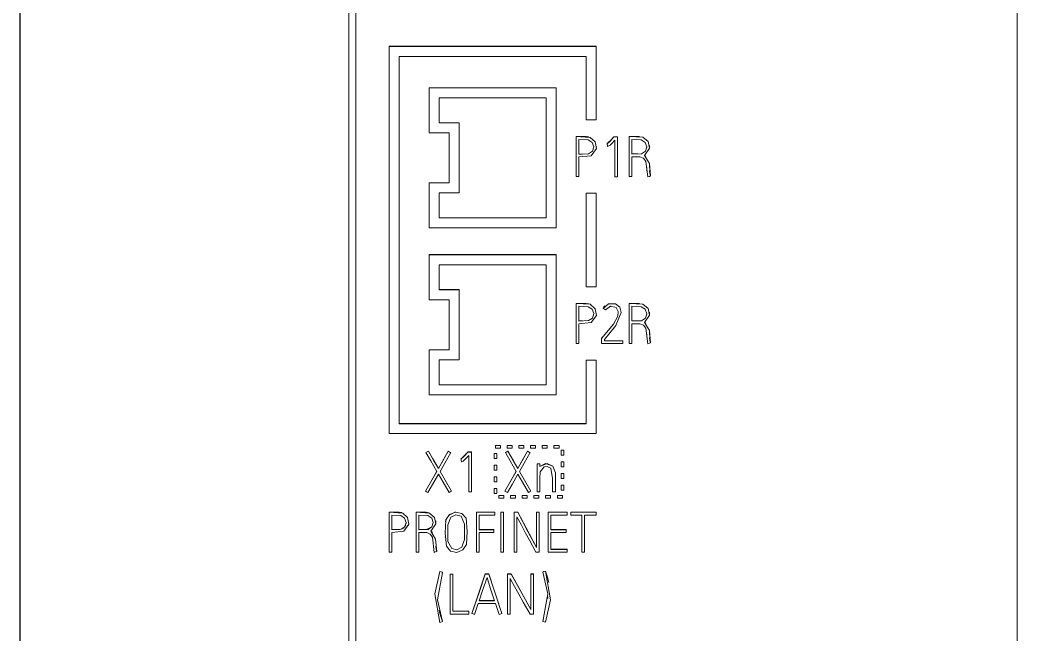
# Model space of a CAD drawing. Header units: millimetres. Extents: x 6750 to 121550, y -28210 to 66060.
# Drawn here: x 16048.74 to 16075.51, y 16137.39 to 16153.88 of the extents above; entities that cross this region are included whole.
import ezdxf

# ---------------------------------------------------------------- set-up
doc = ezdxf.new("R2010")
doc.units = ezdxf.units.MM
doc.layers.add('1', color=7, linetype='Continuous')

# ---------------------------------------------------------------- blocks, each defined once
blk = doc.blocks.new('5')
at = {"layer": '1', "color": 7, "linetype": 'Continuous', "lineweight": 13}
for p, q in [((40028.555, 18164.421), (40028.555, 18082.08)), ((40038.405, 18094.919), (40038.405, 18164.421)), ((40058.405, 18164.421), (40058.405, 18094.919))]:
    blk.add_line(p, q, dxfattribs=at)
blk = doc.blocks.new('6')
at = {"layer": '1', "color": 7, "linetype": 'Continuous', "lineweight": 13}
for p, q in [((39990.309, 18163.098), (39990.309, 18104.836)), ((39991.309, 18126.49), (39991.309, 18126.493)), ((39997.509, 18126.493), (39991.309, 18126.493)), ((39991.309, 18114.894), (39991.309, 18126.49)), ((39991.309, 18126.49), (39997.509, 18126.49)), ((39997.509, 18126.49), (39997.509, 18126.493)), ((39997.509, 18126.49), (39997.509, 18124.291)), ((39991.609, 18126.191), (39991.609, 18115.193)), ((39997.209, 18126.191), (39991.609, 18126.191)), ((39997.209, 18124.291), (39997.209, 18126.191)), ((39992.509, 18125.253), (39996.309, 18125.253)), ((39992.509, 18125.251), (39992.509, 18125.253)), ((39992.509, 18125.251), (39992.509, 18123.901)), ((39996.309, 18125.251), (39992.509, 18125.251)), ((39996.309, 18125.251), (39996.309, 18125.253)), ((39996.309, 18121.053), (39996.309, 18125.251)), ((39992.809, 18124.951), (39992.809, 18124.201)), ((39996.009, 18124.951), (39992.809, 18124.951)), ((39996.009, 18121.353), (39996.009, 18124.951)), ((39993.409, 18124.204), (39992.809, 18124.204)), ((39992.809, 18124.201), (39993.409, 18124.201)), ((39993.409, 18124.201), (39993.409, 18124.204)), ((39993.409, 18124.201), (39993.409, 18122.102)), ((39997.509, 18124.291), (39997.209, 18124.291)), ((39992.509, 18123.901), (39993.109, 18123.901)), ((39993.109, 18123.901), (39993.109, 18122.402)), ((39996.909, 18123.791), (39996.909, 18123.793)), ((39996.909, 18123.791), (39996.909, 18122.591)), ((39998.042, 18123.787), (39998.147, 18123.787)), ((39998.042, 18123.784), (39998.042, 18123.787)), ((39998.147, 18123.784), (39998.042, 18123.784)), ((39998.147, 18123.784), (39998.147, 18123.787)), ((39998.147, 18122.589), (39998.147, 18123.784)), ((39998.495, 18123.791), (39998.495, 18123.793)), ((39998.495, 18123.791), (39998.495, 18122.591)), ((39996.994, 18123.265), (39996.994, 18123.706)), ((39997.525, 18123.478), (39997.525, 18123.48)), ((39997.841, 18123.576), (39997.841, 18123.579)), ((39998.064, 18123.681), (39998.064, 18122.589)), ((39998.58, 18123.267), (39998.58, 18123.706)), ((39999.111, 18123.481), (39999.111, 18123.483)), ((39996.994, 18122.591), (39996.994, 18123.18)), ((39998.58, 18122.591), (39998.58, 18123.182)), ((39999.109, 18122.856), (39999.109, 18122.859)), ((39996.909, 18122.591), (39996.994, 18122.591)), ((39998.064, 18122.589), (39998.147, 18122.589)), ((39998.495, 18122.591), (39998.58, 18122.591)), ((39999.024, 18122.77), (39999.024, 18122.768)), ((39999.136, 18122.613), (39999.136, 18122.615)), ((39992.509, 18122.404), (39993.109, 18122.404)), ((39992.509, 18122.402), (39992.509, 18122.404)), ((39993.109, 18122.402), (39992.509, 18122.402)), ((39992.509, 18122.402), (39992.509, 18121.053)), ((39993.409, 18122.102), (39992.809, 18122.102)), ((39992.809, 18122.102), (39992.809, 18121.353)), ((39997.509, 18122.094), (39997.209, 18122.094)), ((39997.209, 18122.091), (39997.209, 18122.094)), ((39997.209, 18122.091), (39997.509, 18122.091)), ((39997.209, 18119.292), (39997.209, 18122.091)), ((39997.509, 18122.091), (39997.509, 18122.094)), ((39997.509, 18122.091), (39997.509, 18119.292)), ((39996.009, 18121.355), (39992.809, 18121.355)), ((39992.809, 18121.353), (39996.009, 18121.353)), ((39992.509, 18121.053), (39996.309, 18121.053)), ((39992.509, 18120.256), (39996.309, 18120.256)), ((39992.509, 18120.253), (39992.509, 18120.256)), ((39996.309, 18120.253), (39992.509, 18120.253)), ((39992.509, 18120.253), (39992.509, 18118.904)), ((39996.309, 18120.253), (39996.309, 18120.256)), ((39996.309, 18116.056), (39996.309, 18120.253)), ((39996.009, 18119.953), (39992.809, 18119.953)), ((39992.809, 18119.953), (39992.809, 18119.204)), ((39996.009, 18116.356), (39996.009, 18119.953)), ((39997.509, 18119.292), (39997.209, 18119.292)), ((39993.409, 18119.206), (39992.809, 18119.206)), ((39992.809, 18119.204), (39993.409, 18119.204)), ((39993.409, 18119.204), (39993.409, 18119.206)), ((39993.409, 18119.204), (39993.409, 18117.105)), ((39992.509, 18118.904), (39993.109, 18118.904)), ((39993.109, 18118.904), (39993.109, 18117.405)), ((39996.909, 18118.792), (39996.909, 18118.794)), ((39996.909, 18118.792), (39996.909, 18117.592)), ((39996.994, 18118.266), (39996.994, 18118.707)), ((39998.495, 18118.792), (39998.495, 18118.794)), ((39998.495, 18118.792), (39998.495, 18117.592)), ((39998.58, 18118.268), (39998.58, 18118.707)), ((39997.525, 18118.479), (39997.525, 18118.482)), ((39997.714, 18118.644), (39997.714, 18118.646)), ((39999.111, 18118.482), (39999.111, 18118.485)), ((39996.994, 18117.592), (39996.994, 18118.181)), ((39998.58, 18117.592), (39998.58, 18118.183)), ((39999.024, 18117.772), (39999.024, 18117.769)), ((39999.109, 18117.858), (39999.109, 18117.86)), ((39996.909, 18117.592), (39996.994, 18117.592)), ((39997.67, 18117.746), (39997.67, 18117.748)), ((39997.67, 18117.746), (39997.67, 18117.592)), ((39997.67, 18117.592), (39998.309, 18117.592)), ((39997.753, 18117.676), (39997.753, 18117.716)), ((39997.753, 18117.678), (39998.309, 18117.678)), ((39998.309, 18117.676), (39997.753, 18117.676)), ((39998.309, 18117.676), (39998.309, 18117.678)), ((39998.309, 18117.592), (39998.309, 18117.676)), ((39998.495, 18117.592), (39998.58, 18117.592)), ((39999.136, 18117.614), (39999.136, 18117.616)), ((39992.509, 18117.407), (39993.109, 18117.407)), ((39992.509, 18117.405), (39992.509, 18117.407)), ((39993.109, 18117.405), (39992.509, 18117.405)), ((39992.509, 18117.405), (39992.509, 18116.056)), ((39993.409, 18117.105), (39992.809, 18117.105)), ((39992.809, 18117.105), (39992.809, 18116.356)), ((39997.509, 18117.095), (39997.209, 18117.095)), ((39997.209, 18117.093), (39997.209, 18117.095)), ((39997.209, 18115.193), (39997.209, 18117.093)), ((39997.209, 18117.093), (39997.509, 18117.093)), ((39997.509, 18117.093), (39997.509, 18117.095)), ((39997.509, 18117.093), (39997.509, 18114.894)), ((39996.009, 18116.358), (39992.809, 18116.358)), ((39992.809, 18116.356), (39996.009, 18116.356)), ((39992.509, 18116.056), (39996.309, 18116.056)), ((39997.209, 18115.196), (39991.609, 18115.196)), ((39991.609, 18115.193), (39997.209, 18115.193)), ((39997.509, 18114.894), (39991.309, 18114.894)), ((39994.496, 18114.542), (39994.646, 18114.542)), ((39994.496, 18114.539), (39994.496, 18114.542)), ((39994.646, 18114.539), (39994.496, 18114.539)), ((39994.496, 18114.539), (39994.496, 18114.459)), ((39994.646, 18114.539), (39994.646, 18114.542)), ((39994.646, 18114.459), (39994.646, 18114.539)), ((39994.846, 18114.542), (39994.996, 18114.542)), ((39994.846, 18114.539), (39994.846, 18114.542)), ((39994.996, 18114.539), (39994.846, 18114.539)), ((39994.846, 18114.539), (39994.846, 18114.459)), ((39994.996, 18114.539), (39994.996, 18114.542)), ((39994.996, 18114.459), (39994.996, 18114.539)), ((39995.196, 18114.542), (39995.346, 18114.542)), ((39995.196, 18114.539), (39995.196, 18114.542)), ((39995.346, 18114.539), (39995.196, 18114.539)), ((39995.196, 18114.539), (39995.196, 18114.459)), ((39995.346, 18114.539), (39995.346, 18114.542)), ((39995.346, 18114.459), (39995.346, 18114.539)), ((39995.546, 18114.542), (39995.696, 18114.542)), ((39995.546, 18114.539), (39995.546, 18114.542)), ((39995.546, 18114.539), (39995.546, 18114.459)), ((39995.696, 18114.539), (39995.546, 18114.539)), ((39995.696, 18114.539), (39995.696, 18114.542)), ((39995.696, 18114.459), (39995.696, 18114.539)), ((39995.896, 18114.539), (39995.896, 18114.542)), ((39995.896, 18114.542), (39996.046, 18114.542)), ((39995.896, 18114.539), (39995.896, 18114.459)), ((39996.046, 18114.539), (39995.896, 18114.539)), ((39996.046, 18114.539), (39996.046, 18114.542)), ((39996.046, 18114.459), (39996.046, 18114.539)), ((39996.246, 18114.542), (39996.396, 18114.542)), ((39996.246, 18114.539), (39996.246, 18114.542)), ((39996.396, 18114.539), (39996.246, 18114.539)), ((39996.246, 18114.539), (39996.246, 18114.459)), ((39996.396, 18114.539), (39996.396, 18114.542)), ((39996.396, 18114.459), (39996.396, 18114.539)), ((39992.413, 18114.326), (39992.413, 18114.329)), ((39992.485, 18114.367), (39992.485, 18114.371)), ((39993.079, 18114.367), (39993.079, 18114.371)), ((39993.154, 18114.326), (39993.154, 18114.329)), ((39993.658, 18114.329), (39993.658, 18114.333)), ((39993.775, 18114.346), (39993.67, 18114.346)), ((39993.67, 18114.342), (39993.67, 18114.346)), ((39993.67, 18114.342), (39993.775, 18114.342)), ((39993.692, 18113.147), (39993.692, 18114.239)), ((39993.775, 18114.342), (39993.775, 18114.346)), ((39993.775, 18114.342), (39993.775, 18113.147)), ((39994.456, 18114.299), (39994.456, 18114.302)), ((39994.536, 18114.302), (39994.456, 18114.302)), ((39994.456, 18114.299), (39994.536, 18114.299)), ((39994.456, 18114.149), (39994.456, 18114.299)), ((39994.496, 18114.459), (39994.646, 18114.459)), ((39994.536, 18114.299), (39994.536, 18114.302)), ((39994.536, 18114.299), (39994.536, 18114.149)), ((39994.792, 18114.326), (39994.792, 18114.329)), ((39994.846, 18114.459), (39994.996, 18114.459)), ((39994.863, 18114.367), (39994.863, 18114.371)), ((39995.196, 18114.459), (39995.346, 18114.459)), ((39995.457, 18114.367), (39995.457, 18114.371)), ((39995.532, 18114.326), (39995.532, 18114.329)), ((39995.546, 18114.459), (39995.696, 18114.459)), ((39995.896, 18114.459), (39996.046, 18114.459)), ((39996.246, 18114.459), (39996.396, 18114.459)), ((39996.456, 18114.402), (39996.536, 18114.402)), ((39996.456, 18114.399), (39996.456, 18114.402)), ((39996.456, 18114.399), (39996.456, 18114.249)), ((39996.536, 18114.399), (39996.456, 18114.399)), ((39996.456, 18114.249), (39996.536, 18114.249)), ((39996.536, 18114.399), (39996.536, 18114.402)), ((39996.536, 18114.249), (39996.536, 18114.399)), ((39993.458, 18114.128), (39993.458, 18114.131)), ((39994.536, 18114.149), (39994.456, 18114.149)), ((39994.456, 18113.949), (39994.456, 18113.952)), ((39994.536, 18113.952), (39994.456, 18113.952)), ((39994.456, 18113.949), (39994.536, 18113.949)), ((39994.456, 18113.799), (39994.456, 18113.949)), ((39994.536, 18113.949), (39994.536, 18113.952)), ((39994.536, 18113.949), (39994.536, 18113.799)), ((39995.824, 18113.993), (39995.739, 18113.993)), ((39995.739, 18113.99), (39995.739, 18113.993)), ((39995.739, 18113.99), (39995.824, 18113.99)), ((39995.739, 18113.149), (39995.739, 18113.99)), ((39995.824, 18113.99), (39995.824, 18113.993)), ((39995.824, 18113.99), (39995.824, 18113.91)), ((39996.211, 18113.919), (39996.211, 18113.923)), ((39996.456, 18114.049), (39996.456, 18114.052)), ((39996.456, 18114.052), (39996.536, 18114.052)), ((39996.456, 18114.049), (39996.456, 18113.899)), ((39996.536, 18114.049), (39996.456, 18114.049)), ((39996.456, 18113.899), (39996.536, 18113.899)), ((39996.536, 18114.049), (39996.536, 18114.052)), ((39996.536, 18113.899), (39996.536, 18114.049)), ((39992.784, 18113.848), (39992.784, 18113.852)), ((39994.536, 18113.799), (39994.456, 18113.799)), ((39994.456, 18113.599), (39994.456, 18113.602)), ((39994.536, 18113.602), (39994.456, 18113.602)), ((39994.456, 18113.449), (39994.456, 18113.599)), ((39994.456, 18113.599), (39994.536, 18113.599)), ((39994.536, 18113.599), (39994.536, 18113.602)), ((39994.536, 18113.599), (39994.536, 18113.449)), ((39995.163, 18113.848), (39995.163, 18113.852)), ((39996.456, 18113.702), (39996.536, 18113.702)), ((39996.456, 18113.699), (39996.456, 18113.702)), ((39996.456, 18113.699), (39996.456, 18113.549)), ((39996.536, 18113.699), (39996.456, 18113.699)), ((39996.536, 18113.699), (39996.536, 18113.702)), ((39996.536, 18113.549), (39996.536, 18113.699)), ((39994.536, 18113.449), (39994.456, 18113.449)), ((39996.456, 18113.549), (39996.536, 18113.549)), ((39996.456, 18113.349), (39996.456, 18113.352)), ((39996.456, 18113.352), (39996.536, 18113.352)), ((39996.536, 18113.349), (39996.456, 18113.349)), ((39996.456, 18113.349), (39996.456, 18113.199)), ((39996.536, 18113.349), (39996.536, 18113.352)), ((39996.536, 18113.199), (39996.536, 18113.349)), ((39992.4, 18113.171), (39992.4, 18113.174)), ((39993.179, 18113.171), (39993.179, 18113.174)), ((39993.775, 18113.147), (39993.692, 18113.147)), ((39994.536, 18113.252), (39994.456, 18113.252)), ((39994.456, 18113.249), (39994.456, 18113.252)), ((39994.456, 18113.099), (39994.456, 18113.249)), ((39994.456, 18113.249), (39994.536, 18113.249)), ((39994.536, 18113.099), (39994.456, 18113.099)), ((39994.536, 18113.249), (39994.536, 18113.252)), ((39994.536, 18113.249), (39994.536, 18113.099)), ((39994.596, 18113.042), (39994.746, 18113.042)), ((39994.596, 18113.039), (39994.596, 18113.042)), ((39994.596, 18113.039), (39994.596, 18112.959)), ((39994.746, 18113.039), (39994.596, 18113.039)), ((39994.746, 18113.039), (39994.746, 18113.042)), ((39994.746, 18112.959), (39994.746, 18113.039)), ((39994.778, 18113.171), (39994.778, 18113.174)), ((39994.946, 18113.042), (39995.096, 18113.042)), ((39994.946, 18113.039), (39994.946, 18113.042)), ((39994.946, 18113.039), (39994.946, 18112.959)), ((39995.096, 18113.039), (39994.946, 18113.039)), ((39995.096, 18113.039), (39995.096, 18113.042)), ((39995.096, 18112.959), (39995.096, 18113.039)), ((39995.296, 18113.042), (39995.446, 18113.042)), ((39995.296, 18113.039), (39995.296, 18113.042)), ((39995.446, 18113.039), (39995.296, 18113.039)), ((39995.296, 18113.039), (39995.296, 18112.959)), ((39995.446, 18113.039), (39995.446, 18113.042)), ((39995.446, 18112.959), (39995.446, 18113.039)), ((39995.557, 18113.171), (39995.557, 18113.174)), ((39995.646, 18113.039), (39995.646, 18113.042)), ((39995.646, 18113.042), (39995.796, 18113.042)), ((39995.796, 18113.039), (39995.646, 18113.039)), ((39995.646, 18113.039), (39995.646, 18112.959)), ((39995.824, 18113.149), (39995.739, 18113.149)), ((39995.796, 18113.039), (39995.796, 18113.042)), ((39995.796, 18112.959), (39995.796, 18113.039)), ((39995.996, 18113.042), (39996.146, 18113.042)), ((39995.996, 18113.039), (39995.996, 18113.042)), ((39996.146, 18113.039), (39995.996, 18113.039)), ((39995.996, 18113.039), (39995.996, 18112.959)), ((39996.146, 18113.039), (39996.146, 18113.042)), ((39996.146, 18112.959), (39996.146, 18113.039)), ((39996.291, 18113.149), (39996.206, 18113.149)), ((39996.346, 18113.042), (39996.496, 18113.042)), ((39996.346, 18113.039), (39996.346, 18113.042)), ((39996.496, 18113.039), (39996.346, 18113.039)), ((39996.346, 18113.039), (39996.346, 18112.959)), ((39996.456, 18113.199), (39996.536, 18113.199)), ((39996.496, 18113.039), (39996.496, 18113.042)), ((39996.496, 18112.959), (39996.496, 18113.039)), ((39994.596, 18112.959), (39994.746, 18112.959)), ((39994.946, 18112.959), (39995.096, 18112.959)), ((39995.296, 18112.959), (39995.446, 18112.959)), ((39995.646, 18112.959), (39995.796, 18112.959)), ((39995.996, 18112.959), (39996.146, 18112.959)), ((39996.346, 18112.959), (39996.496, 18112.959)), ((39991.312, 18112.542), (39991.312, 18112.545)), ((39991.312, 18112.542), (39991.312, 18111.342)), ((39991.393, 18112.016), (39991.393, 18112.457)), ((39992.12, 18112.542), (39992.12, 18112.545)), ((39992.12, 18112.542), (39992.12, 18111.342)), ((39992.202, 18112.018), (39992.202, 18112.457)), ((39993.922, 18112.542), (39993.922, 18112.545)), ((39994.47, 18112.545), (39993.922, 18112.545)), ((39993.922, 18111.346), (39993.922, 18112.542)), ((39993.922, 18112.542), (39994.47, 18112.542)), ((39994.004, 18112.457), (39994.004, 18112.018)), ((39994.47, 18112.457), (39994.004, 18112.457)), ((39994.47, 18112.542), (39994.47, 18112.545)), ((39994.47, 18112.542), (39994.47, 18112.457)), ((39994.651, 18112.538), (39994.651, 18112.542)), ((39994.731, 18112.542), (39994.651, 18112.542)), ((39994.651, 18111.342), (39994.651, 18112.538)), ((39994.651, 18112.538), (39994.731, 18112.538)), ((39994.731, 18112.538), (39994.731, 18112.542)), ((39994.731, 18112.538), (39994.731, 18111.342)), ((39995.057, 18112.542), (39995.057, 18112.545)), ((39995.161, 18112.545), (39995.057, 18112.545)), ((39995.057, 18111.342), (39995.057, 18112.542)), ((39995.057, 18112.542), (39995.161, 18112.542)), ((39995.137, 18112.407), (39995.137, 18111.342)), ((39995.161, 18112.542), (39995.161, 18112.545)), ((39995.725, 18112.542), (39995.725, 18112.545)), ((39995.806, 18112.545), (39995.725, 18112.545)), ((39995.725, 18111.48), (39995.725, 18112.542)), ((39995.725, 18112.542), (39995.806, 18112.542)), ((39995.806, 18112.542), (39995.806, 18112.545)), ((39995.806, 18112.542), (39995.806, 18111.342)), ((39996.068, 18112.542), (39996.068, 18112.545)), ((39996.642, 18112.545), (39996.068, 18112.545)), ((39996.068, 18111.346), (39996.068, 18112.542)), ((39996.068, 18112.542), (39996.642, 18112.542)), ((39996.148, 18112.457), (39996.148, 18112.018)), ((39996.642, 18112.457), (39996.148, 18112.457)), ((39996.642, 18112.542), (39996.642, 18112.545)), ((39996.642, 18112.542), (39996.642, 18112.457)), ((39996.754, 18112.54), (39996.754, 18112.543)), ((39997.506, 18112.543), (39996.754, 18112.543)), ((39996.754, 18112.54), (39997.506, 18112.54)), ((39996.754, 18112.455), (39996.754, 18112.54)), ((39997.083, 18112.455), (39996.754, 18112.455)), ((39997.083, 18111.342), (39997.083, 18112.455)), ((39997.506, 18112.455), (39997.164, 18112.455)), ((39997.164, 18112.455), (39997.164, 18111.342)), ((39997.506, 18112.54), (39997.506, 18112.543)), ((39997.506, 18112.54), (39997.506, 18112.455)), ((39991.903, 18112.229), (39991.903, 18112.232)), ((39992.711, 18112.232), (39992.711, 18112.236)), ((39993.649, 18112.145), (39993.649, 18112.148)), ((39991.393, 18111.342), (39991.393, 18111.931)), ((39992.202, 18111.342), (39992.202, 18111.933)), ((39992.989, 18111.8), (39992.989, 18111.796)), ((39993.566, 18112.076), (39993.566, 18112.073)), ((39994.442, 18112.021), (39994.004, 18112.021)), ((39994.004, 18112.018), (39994.442, 18112.018)), ((39994.004, 18111.934), (39994.004, 18111.346)), ((39994.442, 18111.934), (39994.004, 18111.934)), ((39994.442, 18112.018), (39994.442, 18112.021)), ((39994.442, 18112.018), (39994.442, 18111.934)), ((39996.611, 18112.021), (39996.148, 18112.021)), ((39996.148, 18112.018), (39996.611, 18112.018)), ((39996.148, 18111.934), (39996.148, 18111.429)), ((39996.611, 18111.934), (39996.148, 18111.934)), ((39996.611, 18112.018), (39996.611, 18112.021)), ((39996.611, 18112.018), (39996.611, 18111.934)), ((39992.628, 18111.523), (39992.628, 18111.52)), ((39992.71, 18111.608), (39992.71, 18111.612)), ((39991.312, 18111.342), (39991.393, 18111.342)), ((39992.12, 18111.342), (39992.202, 18111.342)), ((39992.735, 18111.364), (39992.735, 18111.367)), ((39994.004, 18111.346), (39993.922, 18111.346)), ((39994.731, 18111.342), (39994.651, 18111.342)), ((39995.137, 18111.342), (39995.057, 18111.342)), ((39995.806, 18111.342), (39995.706, 18111.342)), ((39996.642, 18111.346), (39996.068, 18111.346)), ((39996.642, 18111.432), (39996.148, 18111.432)), ((39996.148, 18111.429), (39996.642, 18111.429)), ((39996.642, 18111.429), (39996.642, 18111.432)), ((39996.642, 18111.429), (39996.642, 18111.346)), ((39997.164, 18111.342), (39997.083, 18111.342)), ((39992.828, 18110.766), (39992.828, 18110.77)), ((39992.909, 18110.741), (39992.909, 18110.745)), ((39993.134, 18110.688), (39993.134, 18110.691)), ((39993.219, 18110.691), (39993.134, 18110.691)), ((39993.134, 18110.688), (39993.219, 18110.688)), ((39993.134, 18109.49), (39993.134, 18110.688)), ((39993.219, 18110.688), (39993.219, 18110.691)), ((39993.219, 18110.688), (39993.219, 18109.575)), ((39994.188, 18110.691), (39994.188, 18110.695)), ((39994.294, 18110.695), (39994.188, 18110.695)), ((39994.188, 18110.691), (39994.294, 18110.691)), ((39994.294, 18110.691), (39994.294, 18110.695)), ((39994.853, 18110.689), (39994.853, 18110.693)), ((39994.961, 18110.693), (39994.853, 18110.693)), ((39994.853, 18109.49), (39994.853, 18110.689)), ((39994.853, 18110.689), (39994.961, 18110.689)), ((39994.961, 18110.689), (39994.961, 18110.693)), ((39995.549, 18110.689), (39995.549, 18110.693)), ((39995.634, 18110.693), (39995.549, 18110.693)), ((39995.549, 18109.628), (39995.549, 18110.689)), ((39995.549, 18110.689), (39995.634, 18110.689)), ((39995.634, 18110.689), (39995.634, 18110.693)), ((39995.634, 18110.689), (39995.634, 18109.49)), ((39995.911, 18110.746), (39995.911, 18110.75)), ((39995.992, 18110.774), (39995.992, 18110.778)), ((39994.937, 18110.555), (39994.937, 18109.49)), ((39992.671, 18110.002), (39992.671, 18109.998)), ((39996.147, 18110.005), (39996.147, 18110.009)), ((39994.494, 18109.806), (39993.98, 18109.806)), ((39994.008, 18109.891), (39994.466, 18109.891)), ((39994.466, 18109.895), (39994.009, 18109.895)), ((39993.695, 18109.49), (39993.134, 18109.49)), ((39993.695, 18109.579), (39993.219, 18109.579)), ((39993.219, 18109.575), (39993.695, 18109.575)), ((39993.695, 18109.575), (39993.695, 18109.579)), ((39993.695, 18109.575), (39993.695, 18109.49)), ((39993.79, 18109.508), (39993.79, 18109.512)), ((39994.682, 18109.508), (39994.682, 18109.512)), ((39994.937, 18109.49), (39994.853, 18109.49)), ((39995.634, 18109.49), (39995.529, 18109.49)), ((39992.906, 18109.266), (39992.906, 18109.269)), ((39995.912, 18109.274), (39995.912, 18109.278))]:
    blk.add_line(p, q, dxfattribs=at)
for points in [[(39996.909, 18123.793), (39997.039, 18123.793), (39997.123, 18123.793), (39997.207, 18123.792), (39997.29, 18123.78)], [(39996.994, 18123.18), (39997.36, 18123.217), (39997.521, 18123.431), (39997.483, 18123.633), (39997.326, 18123.766), (39996.909, 18123.791)], [(39997.841, 18123.579), (39997.957, 18123.692), (39998.042, 18123.787)], [(39998.042, 18123.784), (39997.933, 18123.664), (39997.841, 18123.576)], [(39998.495, 18123.793), (39998.667, 18123.793), (39998.802, 18123.792)], [(39998.956, 18123.223), (39999.108, 18123.441), (39999.066, 18123.64), (39998.908, 18123.768), (39998.495, 18123.791)], [(39996.994, 18123.706), (39997.272, 18123.694), (39997.391, 18123.617), (39997.44, 18123.485), (39997.397, 18123.352), (39997.278, 18123.276), (39996.994, 18123.265)], [(39997.841, 18123.576), (39997.844, 18123.527), (39997.846, 18123.488)], [(39997.846, 18123.488), (39997.892, 18123.509), (39997.923, 18123.536), (39997.975, 18123.587), (39998.064, 18123.681)], [(39998.58, 18123.706), (39998.86, 18123.693), (39998.978, 18123.617), (39999.026, 18123.485), (39998.983, 18123.351), (39998.864, 18123.276), (39998.58, 18123.267)], [(39999.025, 18123.458), (39999.026, 18123.471), (39999.026, 18123.482)], [(39999.108, 18123.526), (39999.11, 18123.502), (39999.111, 18123.484)], [(39996.994, 18123.267), (39997.055, 18123.267), (39997.103, 18123.267)], [(39998.58, 18123.269), (39998.679, 18123.269), (39998.756, 18123.269)], [(39998.58, 18123.182), (39998.817, 18123.18), (39998.927, 18123.14), (39998.999, 18123.048), (39999.058, 18122.583)], [(39998.956, 18123.226), (39998.982, 18123.208), (39999, 18123.192)], [(39999.136, 18122.613), (39999.102, 18122.98), (39998.956, 18123.223)], [(39999.024, 18122.77), (39999.026, 18122.825), (39999.027, 18122.867)], [(39999.107, 18122.933), (39999.109, 18122.892), (39999.109, 18122.859)], [(39999.058, 18122.583), (39999.101, 18122.599), (39999.136, 18122.613)], [(39999.108, 18122.772), (39999.116, 18122.684), (39999.136, 18122.615)], [(39996.909, 18118.794), (39997.039, 18118.794), (39997.123, 18118.795), (39997.207, 18118.793), (39997.29, 18118.782)], [(39996.994, 18118.181), (39997.36, 18118.218), (39997.521, 18118.433), (39997.483, 18118.635), (39997.326, 18118.768), (39996.909, 18118.792)], [(39996.994, 18118.707), (39997.272, 18118.695), (39997.391, 18118.619), (39997.44, 18118.487), (39997.397, 18118.353), (39997.278, 18118.278), (39996.994, 18118.266)], [(39997.789, 18118.606), (39997.933, 18118.713), (39998.11, 18118.673), (39998.172, 18118.551), (39998.161, 18118.413), (39998.026, 18118.172), (39997.67, 18117.746)], [(39997.753, 18117.716), (39998.102, 18118.136), (39998.258, 18118.526), (39998.214, 18118.682), (39998.087, 18118.78), (39997.873, 18118.785), (39997.714, 18118.644)], [(39997.714, 18118.646), (39997.74, 18118.69), (39997.766, 18118.721)], [(39998.495, 18118.794), (39998.667, 18118.794), (39998.802, 18118.793)], [(39998.956, 18118.225), (39999.108, 18118.442), (39999.066, 18118.641), (39998.908, 18118.769), (39998.495, 18118.792)], [(39998.58, 18118.707), (39998.86, 18118.694), (39998.978, 18118.618), (39999.026, 18118.486), (39998.983, 18118.352), (39998.864, 18118.277), (39998.58, 18118.268)], [(39997.714, 18118.644), (39997.756, 18118.623), (39997.789, 18118.606)], [(39999.025, 18118.46), (39999.026, 18118.473), (39999.026, 18118.483)], [(39999.108, 18118.528), (39999.11, 18118.504), (39999.111, 18118.485)], [(39996.994, 18118.269), (39997.055, 18118.269), (39997.103, 18118.269)], [(39998.58, 18118.27), (39998.679, 18118.27), (39998.756, 18118.27)], [(39998.58, 18118.183), (39998.817, 18118.181), (39998.927, 18118.142), (39998.999, 18118.049), (39999.058, 18117.584)], [(39998.956, 18118.227), (39998.982, 18118.209), (39999, 18118.193)], [(39999.136, 18117.614), (39999.102, 18117.982), (39998.956, 18118.225)], [(39997.67, 18117.748), (39997.692, 18117.774), (39997.71, 18117.794)], [(39999.024, 18117.772), (39999.026, 18117.826), (39999.027, 18117.869)], [(39999.107, 18117.935), (39999.109, 18117.893), (39999.109, 18117.86)], [(39999.108, 18117.774), (39999.116, 18117.685), (39999.136, 18117.616)], [(39999.058, 18117.584), (39999.101, 18117.601), (39999.136, 18117.614)], [(39992.485, 18114.371), (39992.445, 18114.347), (39992.413, 18114.329)], [(39992.413, 18114.326), (39992.453, 18114.349), (39992.485, 18114.367)], [(39992.738, 18113.765), (39992.556, 18114.079), (39992.413, 18114.326)], [(39992.784, 18113.852), (39992.616, 18114.142), (39992.485, 18114.371)], [(39992.485, 18114.367), (39992.652, 18114.076), (39992.784, 18113.848)], [(39993.079, 18114.371), (39992.914, 18114.08), (39992.784, 18113.852)], [(39992.784, 18113.848), (39992.949, 18114.139), (39993.079, 18114.367)], [(39993.154, 18114.326), (39992.975, 18114.011), (39992.834, 18113.763)], [(39993.154, 18114.329), (39993.112, 18114.352), (39993.079, 18114.371)], [(39993.079, 18114.367), (39993.121, 18114.344), (39993.154, 18114.326)], [(39993.658, 18114.333), (39993.55, 18114.216), (39993.458, 18114.131)], [(39993.458, 18114.128), (39993.525, 18114.186), (39993.574, 18114.237), (39993.658, 18114.329)], [(39993.692, 18114.239), (39993.601, 18114.143), (39993.525, 18114.072)], [(39993.67, 18114.346), (39993.664, 18114.338), (39993.658, 18114.333)], [(39993.658, 18114.329), (39993.665, 18114.337), (39993.67, 18114.342)], [(39994.863, 18114.371), (39994.823, 18114.347), (39994.792, 18114.329)], [(39994.792, 18114.326), (39994.832, 18114.349), (39994.863, 18114.367)], [(39995.116, 18113.765), (39994.934, 18114.079), (39994.792, 18114.326)], [(39995.163, 18113.852), (39994.995, 18114.142), (39994.863, 18114.371)], [(39994.863, 18114.367), (39995.031, 18114.076), (39995.163, 18113.848)], [(39995.457, 18114.371), (39995.292, 18114.08), (39995.163, 18113.852)], [(39995.163, 18113.848), (39995.328, 18114.139), (39995.457, 18114.367)], [(39995.532, 18114.326), (39995.353, 18114.011), (39995.213, 18113.763)], [(39995.532, 18114.329), (39995.49, 18114.352), (39995.457, 18114.371)], [(39995.457, 18114.367), (39995.499, 18114.344), (39995.532, 18114.326)], [(39993.469, 18114.131), (39993.463, 18114.129), (39993.458, 18114.128)], [(39993.474, 18114.046), (39993.471, 18114.094), (39993.469, 18114.131)], [(39993.491, 18114.05), (39993.481, 18114.047), (39993.474, 18114.046)], [(39993.525, 18114.072), (39993.507, 18114.058), (39993.491, 18114.05)], [(39996.211, 18113.923), (39995.99, 18113.998), (39995.824, 18113.913)], [(39995.824, 18113.91), (39996.042, 18113.997), (39996.211, 18113.919)], [(39995.955, 18113.899), (39995.829, 18113.752), (39995.824, 18113.551), (39995.824, 18113.149)], [(39996.15, 18113.863), (39996.046, 18113.912), (39995.955, 18113.899)], [(39996.211, 18113.919), (39996.29, 18113.718), (39996.291, 18113.497), (39996.291, 18113.149)], [(39992.737, 18113.767), (39992.548, 18113.435), (39992.4, 18113.174)], [(39992.4, 18113.171), (39992.589, 18113.503), (39992.738, 18113.765)], [(39992.786, 18113.68), (39992.611, 18113.371), (39992.473, 18113.129)], [(39993.106, 18113.129), (39992.927, 18113.437), (39992.786, 18113.68)], [(39992.834, 18113.763), (39993.027, 18113.431), (39993.179, 18113.171)], [(39993.179, 18113.174), (39992.986, 18113.505), (39992.835, 18113.765)], [(39995.115, 18113.767), (39994.926, 18113.435), (39994.778, 18113.174)], [(39994.778, 18113.171), (39994.967, 18113.503), (39995.116, 18113.765)], [(39995.164, 18113.68), (39994.989, 18113.371), (39994.851, 18113.129)], [(39995.484, 18113.129), (39995.305, 18113.437), (39995.164, 18113.68)], [(39995.213, 18113.763), (39995.406, 18113.431), (39995.557, 18113.171)], [(39995.557, 18113.174), (39995.365, 18113.505), (39995.214, 18113.765)], [(39996.206, 18113.149), (39996.206, 18113.556), (39996.15, 18113.863)], [(39992.473, 18113.129), (39992.432, 18113.152), (39992.4, 18113.171)], [(39993.179, 18113.171), (39993.138, 18113.147), (39993.106, 18113.129)], [(39994.851, 18113.129), (39994.81, 18113.152), (39994.778, 18113.171)], [(39995.557, 18113.171), (39995.516, 18113.147), (39995.484, 18113.129)], [(39991.312, 18112.545), (39991.44, 18112.545), (39991.524, 18112.545), (39991.607, 18112.544), (39991.689, 18112.529)], [(39991.393, 18111.931), (39991.749, 18111.97), (39991.9, 18112.184), (39991.865, 18112.381), (39991.717, 18112.515), (39991.312, 18112.542)], [(39991.393, 18112.457), (39991.663, 18112.445), (39991.775, 18112.366), (39991.821, 18112.237), (39991.783, 18112.107), (39991.67, 18112.029), (39991.393, 18112.016)], [(39992.12, 18112.545), (39992.251, 18112.545), (39992.335, 18112.545), (39992.42, 18112.543), (39992.503, 18112.528)], [(39992.563, 18111.974), (39992.708, 18112.189), (39992.672, 18112.385), (39992.523, 18112.517), (39992.12, 18112.542)], [(39992.202, 18112.457), (39992.472, 18112.444), (39992.584, 18112.366), (39992.63, 18112.237), (39992.592, 18112.106), (39992.479, 18112.028), (39992.202, 18112.018)], [(39993.296, 18112.55), (39993.079, 18112.438), (39992.996, 18112.264)], [(39995.706, 18111.342), (39995.512, 18111.704), (39995.387, 18111.938), (39995.262, 18112.173), (39995.137, 18112.407)], [(39995.725, 18111.484), (39995.408, 18112.078), (39995.161, 18112.545)], [(39995.161, 18112.542), (39995.476, 18111.947), (39995.725, 18111.48)], [(39991.393, 18112.019), (39991.632, 18112.023), (39991.741, 18112.068), (39991.81, 18112.162)], [(39991.818, 18112.196), (39991.821, 18112.217), (39991.821, 18112.233)], [(39992.202, 18112.021), (39992.423, 18112.022), (39992.578, 18112.092)], [(39992.707, 18112.285), (39992.71, 18112.258), (39992.711, 18112.236)], [(39993.069, 18112.168), (39993.07, 18112.107), (39993.071, 18112.06)], [(39993.566, 18112.076), (39993.566, 18112.129), (39993.566, 18112.17)], [(39992.202, 18111.933), (39992.435, 18111.93), (39992.542, 18111.886), (39992.607, 18111.791), (39992.66, 18111.334)], [(39992.563, 18111.978), (39992.592, 18111.956), (39992.612, 18111.937)], [(39992.735, 18111.364), (39992.703, 18111.73), (39992.563, 18111.974)], [(39993.566, 18111.825), (39993.566, 18111.894), (39993.566, 18111.948)], [(39992.708, 18111.679), (39992.71, 18111.642), (39992.71, 18111.612)], [(39992.708, 18111.524), (39992.716, 18111.436), (39992.735, 18111.367)], [(39992.66, 18111.334), (39992.702, 18111.351), (39992.735, 18111.364)], [(39992.826, 18109.239), (39992.675, 18110.093), (39992.828, 18110.766)], [(39992.909, 18110.741), (39992.758, 18109.915), (39992.906, 18109.266)], [(39992.828, 18110.77), (39992.815, 18110.73), (39992.806, 18110.699)], [(39992.909, 18110.745), (39992.864, 18110.759), (39992.828, 18110.77)], [(39992.828, 18110.766), (39992.873, 18110.752), (39992.909, 18110.741)], [(39994.188, 18110.695), (39993.965, 18110.033), (39993.79, 18109.512)], [(39993.79, 18109.508), (39994.013, 18110.171), (39994.188, 18110.691)], [(39994.682, 18109.512), (39994.465, 18110.174), (39994.294, 18110.695)], [(39994.294, 18110.691), (39994.511, 18110.029), (39994.682, 18109.508)], [(39995.549, 18109.632), (39995.219, 18110.226), (39994.961, 18110.693)], [(39994.961, 18110.689), (39995.29, 18110.095), (39995.549, 18109.628)], [(39995.992, 18110.778), (39995.946, 18110.762), (39995.911, 18110.75)], [(39995.911, 18110.746), (39995.956, 18110.762), (39995.992, 18110.774)], [(39995.912, 18109.274), (39996.06, 18110.097), (39995.911, 18110.746)], [(39996.088, 18110.44), (39996.038, 18110.63), (39995.992, 18110.778)], [(39995.992, 18110.774), (39996.144, 18109.92), (39995.993, 18109.247)], [(39994.241, 18110.584), (39994.11, 18110.196), (39994.008, 18109.891)], [(39994.466, 18109.891), (39994.339, 18110.279), (39994.241, 18110.584)], [(39995.529, 18109.49), (39995.328, 18109.852), (39995.197, 18110.086), (39995.067, 18110.32), (39994.937, 18110.555)], [(39996.063, 18110.006), (39996.063, 18109.978), (39996.062, 18109.956)], [(39993.98, 18109.806), (39993.918, 18109.624), (39993.87, 18109.482)], [(39994.6, 18109.482), (39994.54, 18109.663), (39994.494, 18109.806)], [(39992.906, 18109.269), (39992.851, 18109.451), (39992.812, 18109.595)], [(39993.87, 18109.482), (39993.825, 18109.497), (39993.79, 18109.508)], [(39994.682, 18109.508), (39994.636, 18109.493), (39994.6, 18109.482)], [(39992.906, 18109.266), (39992.861, 18109.251), (39992.826, 18109.239)], [(39995.928, 18109.321), (39995.919, 18109.297), (39995.912, 18109.278)], [(39995.993, 18109.247), (39995.948, 18109.262), (39995.912, 18109.274)]]:
    blk.add_lwpolyline(points, dxfattribs=at)
for points in [[(39993.296, 18112.546), (39993.485, 18112.506), (39993.612, 18112.359), (39993.647, 18111.969), (39993.625, 18111.577), (39993.519, 18111.414), (39993.342, 18111.334), (39993.152, 18111.374), (39993.026, 18111.524), (39992.989, 18111.914), (39993.008, 18112.309), (39993.116, 18112.47), (39993.296, 18112.546)], [(39993.463, 18112.42), (39993.566, 18112.179), (39993.566, 18111.965), (39993.566, 18111.721), (39993.484, 18111.495), (39993.34, 18111.419), (39993.183, 18111.456), (39993.072, 18111.669), (39993.069, 18111.917), (39993.069, 18112.165), (39993.153, 18112.393), (39993.303, 18112.462), (39993.463, 18112.42)]]:
    blk.add_lwpolyline(points, close=True, dxfattribs=at)

msp = doc.modelspace()

# ---------------------------------------------------------------- linework, layer by layer
msp.add_line((16048.741, 16196.979), (16048.741, 16091.979))

# ---------------------------------------------------------------- block references
at = {"xscale": 0.8966695132365401, "yscale": 0.8966695132365401, "zscale": 0.8966695132365401}
for name, p in [('5', (-19843.644, -93.373)), ('6', (-19800.338, -100.306))]:
    msp.add_blockref(name, p, dxfattribs=at)

doc.saveas('drawing.dxf')
